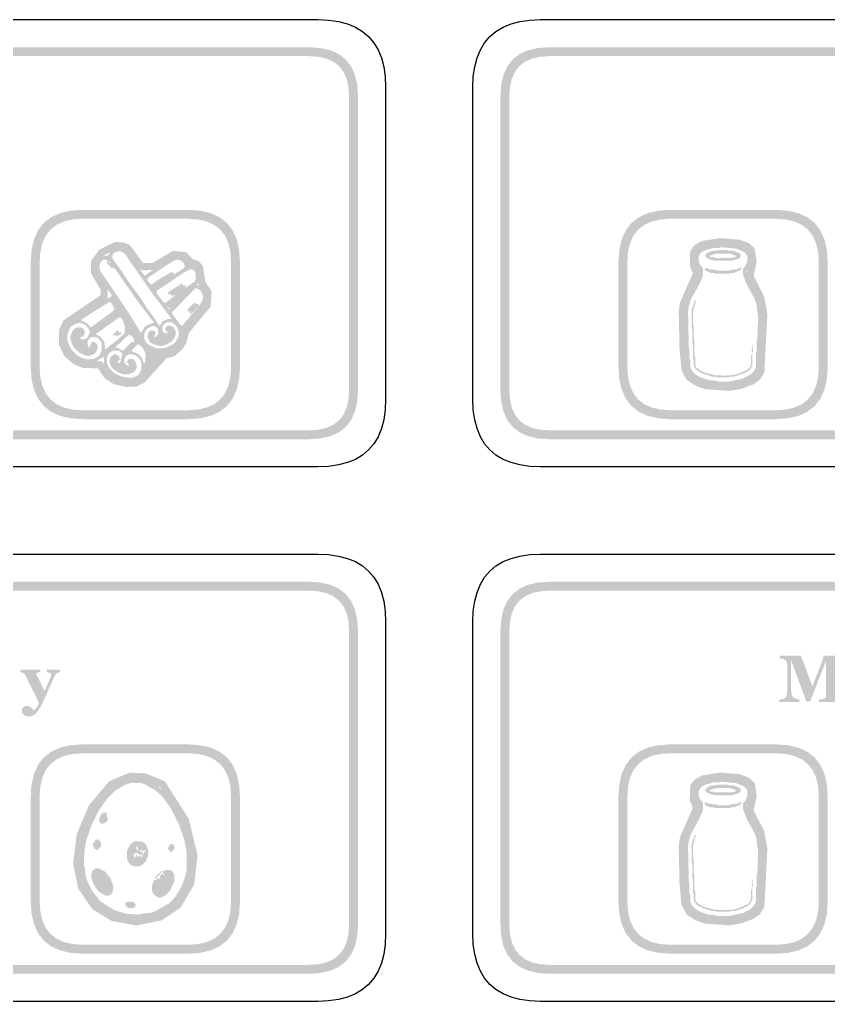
# Model space of a CAD drawing. Header units: millimetres. Extents: x 6 to 594, y 82 to 394.
# Drawn here: x 53.6 to 89.93, y 159.76 to 203.84 of the extents above; entities that cross this region are included whole.
import ezdxf

# ---------------------------------------------------------------- set-up
doc = ezdxf.new("R2010")
doc.units = ezdxf.units.MM
doc.layers.add('CUT', color=1, linetype='Continuous')
doc.layers.add('RASTER', color=7, linetype='Continuous')

msp = doc.modelspace()

# ---------------------------------------------------------------- hatches: boundary and pattern name
at = {"layer": 'RASTER'}
h = msp.add_hatch(color=7, dxfattribs=at)
h.paths.add_polyline_path([(7.2, 200.4), (7.234, 200.916), (7.337, 201.363), (7.509, 201.741), (7.75, 202.05), (8.059, 202.291), (8.438, 202.463), (8.884, 202.566), (9.4, 202.6), (66.6, 202.6), (67.116, 202.566), (67.563, 202.463), (67.941, 202.291), (68.25, 202.05), (68.491, 201.741), (68.663, 201.363), (68.766, 200.916), (68.8, 200.4), (68.8, 187.2), (68.766, 186.684), (68.663, 186.238), (68.491, 185.859), (68.25, 185.55), (67.941, 185.309), (67.563, 185.138), (67.116, 185.034), (66.6, 185), (9.4, 185), (8.884, 185.034), (8.438, 185.138), (8.059, 185.309), (7.75, 185.55), (7.509, 185.859), (7.337, 186.238), (7.234, 186.684), (7.2, 187.2)])
h.paths.add_polyline_path([(7.6, 200.4), (7.6, 187.2), (7.628, 186.778), (7.712, 186.413), (7.853, 186.103), (8.05, 185.85), (8.303, 185.653), (8.612, 185.513), (8.978, 185.428), (9.4, 185.4), (66.6, 185.4), (67.022, 185.428), (67.387, 185.513), (67.697, 185.653), (67.95, 185.85), (68.147, 186.103), (68.288, 186.413), (68.372, 186.778), (68.4, 187.2), (68.4, 200.4), (68.372, 200.822), (68.288, 201.188), (68.147, 201.497), (67.95, 201.75), (67.697, 201.947), (67.387, 202.088), (67.022, 202.172), (66.6, 202.2), (9.4, 202.2), (8.978, 202.172), (8.612, 202.088), (8.303, 201.947), (8.05, 201.75), (7.853, 201.497), (7.712, 201.188), (7.628, 200.822), (7.6, 200.4)])
h = msp.add_hatch(color=7, dxfattribs=at)
h.paths.add_polyline_path([(75.2, 200.4), (75.234, 200.916), (75.338, 201.363), (75.509, 201.741), (75.75, 202.05), (76.059, 202.291), (76.438, 202.463), (76.884, 202.566), (77.4, 202.6), (134.6, 202.6), (135.116, 202.566), (135.563, 202.463), (135.941, 202.291), (136.25, 202.05), (136.491, 201.741), (136.663, 201.363), (136.766, 200.916), (136.8, 200.4), (136.8, 187.2), (136.766, 186.684), (136.663, 186.238), (136.491, 185.859), (136.25, 185.55), (135.941, 185.309), (135.563, 185.138), (135.116, 185.034), (134.6, 185), (77.4, 185), (76.884, 185.034), (76.438, 185.138), (76.059, 185.309), (75.75, 185.55), (75.509, 185.859), (75.338, 186.238), (75.234, 186.684), (75.2, 187.2)])
h.paths.add_polyline_path([(75.6, 200.4), (75.6, 187.2), (75.628, 186.778), (75.712, 186.413), (75.853, 186.103), (76.05, 185.85), (76.303, 185.653), (76.613, 185.513), (76.978, 185.428), (77.4, 185.4), (134.6, 185.4), (135.022, 185.428), (135.388, 185.513), (135.697, 185.653), (135.95, 185.85), (136.147, 186.103), (136.288, 186.413), (136.372, 186.778), (136.4, 187.2), (136.4, 200.4), (136.372, 200.822), (136.288, 201.188), (136.147, 201.497), (135.95, 201.75), (135.697, 201.947), (135.388, 202.088), (135.022, 202.172), (134.6, 202.2), (77.4, 202.2), (76.978, 202.172), (76.613, 202.088), (76.303, 201.947), (76.05, 201.75), (75.853, 201.497), (75.712, 201.188), (75.628, 200.822), (75.6, 200.4)])
h = msp.add_hatch(color=7, dxfattribs=at)
h.paths.add_polyline_path([(54.1, 192.95), (54.137, 193.501), (54.247, 193.978), (54.43, 194.382), (54.687, 194.713), (55.018, 194.97), (55.422, 195.153), (55.899, 195.263), (56.45, 195.3), (61.15, 195.3), (61.701, 195.263), (62.178, 195.153), (62.582, 194.97), (62.913, 194.713), (63.17, 194.382), (63.353, 193.978), (63.463, 193.501), (63.5, 192.95), (63.5, 188.25), (63.463, 187.699), (63.353, 187.222), (63.17, 186.818), (62.912, 186.488), (62.582, 186.23), (62.178, 186.047), (61.701, 185.937), (61.15, 185.9), (56.45, 185.9), (55.899, 185.937), (55.422, 186.047), (55.018, 186.23), (54.688, 186.488), (54.43, 186.818), (54.247, 187.222), (54.137, 187.699), (54.1, 188.25)])
h.paths.add_polyline_path([(54.5, 192.95), (54.5, 188.25), (54.53, 187.793), (54.622, 187.397), (54.774, 187.062), (54.987, 186.788), (55.262, 186.574), (55.597, 186.422), (55.993, 186.33), (56.45, 186.3), (61.15, 186.3), (61.607, 186.33), (62.003, 186.422), (62.338, 186.574), (62.613, 186.788), (62.826, 187.062), (62.978, 187.397), (63.07, 187.793), (63.1, 188.25), (63.1, 192.95), (63.07, 193.407), (62.978, 193.803), (62.826, 194.138), (62.613, 194.413), (62.338, 194.626), (62.003, 194.778), (61.607, 194.87), (61.15, 194.9), (56.45, 194.9), (55.993, 194.87), (55.597, 194.778), (55.262, 194.626), (54.988, 194.413), (54.774, 194.138), (54.622, 193.803), (54.53, 193.407), (54.5, 192.95)])
h = msp.add_hatch(color=7, dxfattribs=at)
h.paths.add_polyline_path([(80.5, 192.95), (80.537, 193.501), (80.647, 193.978), (80.83, 194.382), (81.088, 194.713), (81.418, 194.97), (81.822, 195.153), (82.299, 195.263), (82.85, 195.3), (87.55, 195.3), (88.101, 195.263), (88.578, 195.153), (88.982, 194.97), (89.313, 194.713), (89.57, 194.382), (89.753, 193.978), (89.863, 193.501), (89.9, 192.95), (89.9, 188.25), (89.863, 187.699), (89.753, 187.222), (89.57, 186.818), (89.313, 186.488), (88.982, 186.23), (88.578, 186.047), (88.101, 185.937), (87.55, 185.9), (82.85, 185.9), (82.299, 185.937), (81.822, 186.047), (81.418, 186.23), (81.088, 186.488), (80.83, 186.818), (80.647, 187.222), (80.537, 187.699), (80.5, 188.25)])
h.paths.add_polyline_path([(80.9, 192.95), (80.9, 188.25), (80.93, 187.793), (81.022, 187.397), (81.174, 187.062), (81.388, 186.788), (81.662, 186.574), (81.997, 186.422), (82.393, 186.33), (82.85, 186.3), (87.55, 186.3), (88.007, 186.33), (88.403, 186.422), (88.738, 186.574), (89.012, 186.788), (89.226, 187.062), (89.378, 187.397), (89.47, 187.793), (89.5, 188.25), (89.5, 192.95), (89.47, 193.407), (89.378, 193.803), (89.226, 194.138), (89.012, 194.413), (88.738, 194.626), (88.403, 194.778), (88.007, 194.87), (87.55, 194.9), (82.85, 194.9), (82.393, 194.87), (81.997, 194.778), (81.662, 194.626), (81.388, 194.413), (81.174, 194.138), (81.022, 193.803), (80.93, 193.407), (80.9, 192.95)])
h = msp.add_hatch(color=7, dxfattribs=at)
h.paths.add_polyline_path([(85.046, 194.03), (85.928, 193.963), (86.354, 193.807), (86.621, 193.565), (86.711, 192.978), (86.57, 192.343), (87.052, 191.394), (87.191, 190.617), (87.056, 187.991), (86.853, 187.676), (86.571, 187.47), (86.026, 187.26), (85.497, 187.171), (84.376, 187.251), (83.962, 187.403), (83.562, 187.664), (83.329, 188.108), (83.242, 189.089), (83.21, 190.745), (83.266, 191.146), (83.839, 192.443), (83.703, 192.809), (83.725, 193.455), (83.909, 193.709), (84.25, 193.904)])
h.paths.add_polyline_path([(85.059, 193.708), (84.358, 193.597), (84.128, 193.465), (84.042, 193.346), (84.025, 192.862), (84.185, 192.432), (83.576, 191.057), (83.53, 190.726), (83.562, 189.107), (83.642, 188.2), (83.807, 187.886), (84.107, 187.691), (84.444, 187.567), (85.481, 187.493), (85.941, 187.571), (86.417, 187.753), (86.616, 187.9), (86.741, 188.092), (86.869, 190.597), (86.745, 191.291), (86.232, 192.301), (86.386, 192.989), (86.322, 193.404), (86.185, 193.528), (85.859, 193.647), (85.059, 193.708)])
h = msp.add_hatch(color=7, dxfattribs=at)
h.paths.add_polyline_path([(57.872, 193.852), (58.241, 193.844), (58.552, 193.723), (59.136, 192.922), (59.175, 192.902), (59.591, 192.921), (60.482, 193.453), (61.09, 193.396), (61.393, 193.072), (61.656, 192.993), (61.836, 192.774), (61.944, 192.069), (62.233, 191.627), (62.178, 190.953), (61.201, 189.767), (61.09, 189.323), (60.924, 189.054), (60.56, 188.728), (60.197, 188.633), (59.226, 187.556), (58.86, 187.365), (58.382, 187.35), (57.839, 187.467), (57.418, 187.736), (57.126, 188.18), (56.435, 188.202), (56.024, 188.367), (55.608, 188.738), (55.371, 189.228), (55.371, 189.909), (55.561, 190.326), (57.239, 191.472), (57.239, 191.725), (56.81, 192.434), (56.81, 193.008), (57.197, 193.52)])
h.paths.add_polyline_path([(57.943, 193.53), (57.406, 193.266), (57.13, 192.901), (57.13, 192.524), (57.559, 191.814), (57.559, 191.303), (55.815, 190.112), (55.691, 189.839), (55.691, 189.302), (55.868, 188.935), (56.195, 188.643), (56.501, 188.52), (57.303, 188.495), (57.648, 187.969), (57.963, 187.768), (58.411, 187.671), (58.777, 187.683), (59.027, 187.813), (60.024, 188.919), (60.404, 189.018), (60.676, 189.262), (60.792, 189.448), (60.908, 189.915), (61.867, 191.079), (61.905, 191.543), (61.638, 191.952), (61.533, 192.639), (61.471, 192.715), (61.219, 192.79), (60.939, 193.089), (60.556, 193.125), (59.686, 192.606), (59.104, 192.578), (58.922, 192.672), (58.348, 193.458), (58.177, 193.525), (57.943, 193.53)])
h = msp.add_hatch(color=7, dxfattribs=at)
h.paths.add_polyline_path([(57.938, 193.594), (58.162, 193.604), (58.406, 193.48), (59.21, 192.342), (60.261, 193.045), (60.573, 193.202), (60.84, 193.202), (61.018, 193.112), (61.085, 193.045), (61.199, 192.824), (61.41, 192.8), (61.554, 192.71), (61.677, 192.466), (61.677, 192.164), (61.62, 192.02), (61.554, 191.94), (61.788, 191.839), (61.888, 191.739), (62.012, 191.428), (61.979, 191.193), (61.821, 190.915), (60.931, 189.864), (60.907, 189.62), (60.84, 189.419), (60.75, 189.275), (60.516, 189.074), (60.06, 188.893), (59.913, 188.706), (59.726, 188.525), (59.679, 188.438), (59.424, 188.19), (59.377, 188.103), (59.009, 187.735), (58.765, 187.611), (58.296, 187.611), (57.961, 187.711), (57.683, 187.869), (57.549, 188.003), (57.425, 188.214), (57.392, 188.314), (57.382, 188.706), (57.024, 188.481), (56.789, 188.415), (56.522, 188.448), (56.143, 188.605), (56.043, 188.672), (55.775, 188.974), (55.618, 189.318), (55.618, 189.486), (55.584, 189.553), (55.651, 189.921), (55.808, 190.199), (57.75, 191.438), (57.369, 192.04), (57.181, 192.288), (57.057, 192.533), (57.024, 192.767), (57.134, 193.058), (57.215, 193.145), (57.392, 193.236), (57.583, 193.246), (57.717, 193.48)])
h.paths.add_polyline_path([(57.995, 193.436), (57.817, 193.346), (57.76, 193.236), (57.784, 193.092), (58.072, 192.71), (58.554, 191.987), (59.043, 191.337), (59.324, 190.882), (59.612, 190.5), (59.859, 190.112), (59.893, 190.099), (60.027, 190.299), (60.238, 190.39), (60.429, 190.4), (59.558, 191.552), (58.339, 193.313), (58.162, 193.436)])
h.paths.add_polyline_path([(57.392, 193.068), (57.282, 193.011), (57.191, 192.834), (57.191, 192.633), (57.248, 192.522), (58.44, 190.768), (59.056, 189.764), (59.19, 189.998), (59.29, 190.099), (59.625, 190.232), (59.612, 190.266), (58.889, 191.217), (57.884, 192.656), (57.837, 192.643), (57.837, 192.69), (57.77, 192.61), (57.817, 192.723), (57.75, 192.676), (57.717, 192.69), (57.516, 192.924), (57.492, 192.968), (57.526, 193.001), (57.67, 192.911), (57.67, 192.944), (57.459, 193.068)])
h.paths.add_polyline_path([(60.706, 193.068), (60.573, 193.035), (60.295, 192.877), (59.357, 192.241), (59.334, 192.164), (59.424, 192.02), (59.525, 191.94), (59.792, 192.141), (60.362, 192.476), (60.405, 192.499), (60.462, 192.476), (60.496, 192.522), (60.539, 192.399), (60.951, 192.656), (61.031, 192.743), (60.984, 192.877), (60.917, 192.978)])
h.paths.add_polyline_path([(61.276, 192.633), (60.964, 192.476), (59.746, 191.652), (59.759, 191.552), (60.094, 191.116), (60.147, 191.116), (60.549, 191.418), (60.573, 191.461), (60.549, 191.485), (60.415, 191.371), (60.462, 191.485), (60.382, 191.438), (60.395, 191.518), (60.248, 191.505), (60.295, 191.605), (60.429, 191.706), (60.884, 191.987), (60.917, 191.973), (60.941, 191.896), (61.065, 191.92), (61.041, 191.829), (61.065, 191.806), (61.466, 192.074), (61.51, 192.164), (61.51, 192.432), (61.42, 192.61)])
h.paths.add_polyline_path([(61.477, 191.762), (60.439, 190.691), (60.563, 190.48), (60.874, 190.089), (60.984, 190.179), (61.031, 190.266), (61.185, 190.413), (61.232, 190.5), (61.577, 190.892), (61.554, 190.915), (61.52, 190.848), (61.299, 190.634), (61.219, 190.634), (61.299, 190.748), (61.185, 190.701), (61.199, 190.782), (61.118, 190.768), (61.185, 190.882), (61.453, 191.15), (61.487, 191.069), (61.52, 191.116), (61.554, 191.069), (61.667, 191.083), (61.61, 190.992), (61.654, 190.982), (61.811, 191.227), (61.845, 191.394), (61.754, 191.639), (61.61, 191.762)])
h.paths.add_polyline_path([(57.626, 191.16), (56.779, 190.634), (56.378, 190.366), (56.364, 190.333), (56.599, 190.232), (56.779, 190.045), (56.833, 190.045), (57.837, 190.782), (57.861, 190.859), (57.77, 191.036), (57.703, 191.136)])
h.paths.add_polyline_path([(60.271, 190.959), (60.238, 190.925), (60.261, 190.882), (60.338, 190.825), (60.462, 190.936), (60.348, 190.869), (60.281, 190.902)])
h.paths.add_polyline_path([(58.119, 190.48), (58.018, 190.433), (57.024, 189.72), (57.235, 189.596), (57.369, 189.429), (57.425, 189.285), (57.436, 189.027), (57.971, 189.442), (58.319, 189.764), (58.329, 190.022), (58.296, 190.189), (58.206, 190.4)])
h.paths.add_polyline_path([(60.238, 190.256), (60.127, 190.199), (60.027, 190.099), (60.003, 189.888), (60.094, 189.777), (60.238, 189.754), (60.248, 189.797), (60.137, 189.921), (60.161, 190.032), (60.305, 190.122), (60.516, 190.032), (60.606, 189.854), (60.606, 189.687), (60.549, 189.543), (60.449, 189.409), (60.204, 189.252), (59.97, 189.185), (59.736, 189.218), (59.525, 189.308), (59.424, 189.409), (59.334, 189.62), (59.391, 189.797), (59.501, 189.888), (59.679, 189.864), (59.702, 189.72), (59.635, 189.62), (59.669, 189.586), (59.746, 189.61), (59.836, 189.72), (59.813, 189.965), (59.712, 190.065), (59.568, 190.089), (59.324, 189.965), (59.2, 189.754), (59.2, 189.519), (59.29, 189.342), (59.391, 189.241), (59.736, 189.084), (60.07, 189.084), (60.204, 189.118), (60.516, 189.275), (60.616, 189.375), (60.74, 189.62), (60.74, 189.888), (60.65, 190.065), (60.516, 190.199), (60.405, 190.256)])
h.paths.add_polyline_path([(56.254, 190.222), (56.076, 190.166), (55.875, 190.032), (55.751, 189.72), (55.751, 189.452), (55.785, 189.318), (55.942, 189.007), (56.177, 188.773), (56.421, 188.649), (56.655, 188.582), (56.957, 188.615), (57.168, 188.739), (57.292, 188.984), (57.292, 189.285), (57.235, 189.429), (57.101, 189.563), (56.823, 189.586), (56.712, 189.496), (56.655, 189.385), (56.655, 189.218), (56.699, 189.128), (56.746, 189.128), (56.813, 189.329), (56.923, 189.385), (57.067, 189.295), (57.114, 189.141), (57.034, 188.907), (56.967, 188.84), (56.756, 188.749), (56.588, 188.749), (56.311, 188.873), (56.076, 189.074), (55.952, 189.285), (55.885, 189.486), (55.885, 189.62), (55.976, 189.864), (56.076, 189.965), (56.187, 190.022), (56.354, 190.022), (56.465, 189.965), (56.522, 189.854), (56.522, 189.72), (56.478, 189.63), (56.331, 189.576), (56.344, 189.509), (56.388, 189.486), (56.522, 189.486), (56.645, 189.563), (56.756, 189.787), (56.732, 189.898), (56.599, 190.099), (56.421, 190.189)])
h.paths.add_polyline_path([(58.005, 189.878), (58.052, 189.878), (58.038, 189.831), (58.105, 189.764), (58.139, 189.811), (58.185, 189.811), (58.119, 189.663), (58.062, 189.687), (57.985, 189.63), (57.904, 189.63), (57.918, 189.71), (57.851, 189.663), (57.77, 189.663), (57.851, 189.764)])
h.paths.add_polyline_path([(58.554, 189.71), (58.319, 189.529), (58.105, 189.308), (58.018, 189.262), (57.904, 189.128), (58.062, 189.084), (58.252, 188.96), (58.286, 189.027), (58.621, 189.362), (58.721, 189.375), (58.755, 189.329), (58.731, 189.486), (58.674, 189.596)])
h.paths.add_polyline_path([(58.922, 189.275), (58.607, 188.96), (58.942, 188.826), (59.11, 188.625), (59.166, 188.448), (59.223, 188.391), (59.267, 188.783), (59.2, 188.984), (59.11, 189.128)])
h.paths.add_polyline_path([(57.794, 188.984), (57.616, 188.86), (57.526, 188.682), (57.526, 188.415), (57.616, 188.204), (57.851, 187.969), (58.196, 187.812), (58.54, 187.755), (58.731, 187.778), (58.909, 187.869), (58.976, 187.936), (59.066, 188.113), (59.066, 188.448), (58.976, 188.625), (58.875, 188.726), (58.698, 188.816), (58.53, 188.816), (58.373, 188.739), (58.296, 188.582), (58.296, 188.481), (58.386, 188.338), (58.487, 188.291), (58.52, 188.338), (58.43, 188.448), (58.453, 188.558), (58.53, 188.615), (58.708, 188.592), (58.775, 188.525), (58.865, 188.314), (58.865, 188.214), (58.755, 188.023), (58.497, 187.912), (58.262, 187.912), (58.018, 188.003), (57.817, 188.137), (57.75, 188.204), (57.66, 188.381), (57.636, 188.505), (57.683, 188.692), (57.861, 188.816), (58.038, 188.759), (58.095, 188.682), (58.095, 188.582), (57.971, 188.458), (58.062, 188.415), (58.105, 188.438), (58.162, 188.548), (58.162, 188.649), (58.219, 188.806), (58.172, 188.893), (58.062, 188.984)])
h = msp.add_hatch(color=7, dxfattribs=at)
h.paths.add_polyline_path([(84.856, 193.776), (85.521, 193.786), (85.585, 193.754), (85.714, 193.754), (86.067, 193.658), (86.301, 193.539), (86.366, 193.474), (86.452, 193.304), (86.484, 193.08), (86.452, 193.015), (86.452, 192.855), (86.366, 192.685), (86.26, 192.566), (86.292, 192.309), (86.475, 191.914), (86.838, 191.249), (86.934, 190.8), (86.934, 189.772), (86.902, 189.708), (86.902, 189.034), (86.87, 188.97), (86.87, 188.295), (86.838, 188.135), (86.751, 187.965), (86.526, 187.74), (86.067, 187.525), (85.65, 187.428), (85.425, 187.428), (85.361, 187.396), (85.039, 187.396), (84.975, 187.428), (84.558, 187.46), (84.237, 187.557), (83.874, 187.74), (83.681, 187.932), (83.595, 188.103), (83.53, 188.359), (83.498, 189.323), (83.466, 189.387), (83.466, 190.896), (83.595, 191.346), (84.076, 192.245), (84.14, 192.469), (84.131, 192.588), (84.034, 192.685), (83.948, 192.855), (83.916, 193.208), (84.034, 193.474), (84.163, 193.571), (84.526, 193.722)])
h.paths.add_polyline_path([(85.104, 193.625), (85.039, 193.593), (84.783, 193.593), (84.429, 193.497), (84.195, 193.378), (84.108, 193.208), (84.108, 192.983), (84.14, 192.887), (84.301, 192.662), (84.301, 192.373), (84.237, 192.18), (84.034, 191.773), (83.755, 191.281), (83.659, 190.96), (83.659, 190.832), (83.627, 190.768), (83.659, 189.13), (83.691, 189.066), (83.691, 188.616), (83.723, 188.552), (83.723, 188.295), (83.755, 188.167), (83.81, 188.061), (83.97, 187.9), (84.173, 187.782), (84.558, 187.653), (84.911, 187.621), (84.975, 187.589), (85.457, 187.589), (86.067, 187.717), (86.43, 187.9), (86.59, 188.061), (86.645, 188.167), (86.677, 188.263), (86.677, 188.873), (86.709, 188.937), (86.709, 189.451), (86.741, 189.515), (86.773, 190.575), (86.741, 190.639), (86.709, 191.025), (86.613, 191.314), (86.227, 192.02), (86.099, 192.405), (86.099, 192.662), (86.205, 192.781), (86.292, 193.015), (86.292, 193.208), (86.237, 193.314), (86.141, 193.41), (85.778, 193.561)])
h.paths.add_polyline_path([(84.985, 193.487), (85.393, 193.497), (85.457, 193.465), (85.65, 193.465), (85.948, 193.346), (86.003, 193.24), (85.961, 193.153), (85.884, 193.102), (85.585, 193.015), (84.847, 193.015), (84.686, 193.047), (84.484, 193.134), (84.42, 193.198), (84.397, 193.24), (84.42, 193.314), (84.622, 193.433)])
h.paths.add_polyline_path([(84.879, 193.336), (84.567, 193.23), (84.654, 193.176), (84.783, 193.176), (84.847, 193.144), (85.585, 193.144), (85.746, 193.176), (85.778, 193.208), (85.755, 193.25), (85.521, 193.336)])
h.paths.add_polyline_path([(86.012, 192.717), (86.035, 192.694), (85.98, 192.588), (85.682, 192.469), (85.553, 192.469), (85.489, 192.437), (84.847, 192.437), (84.783, 192.469), (84.654, 192.469), (84.42, 192.556), (84.365, 192.662), (84.429, 192.694), (84.59, 192.63), (84.911, 192.598), (84.975, 192.566), (85.457, 192.566), (85.521, 192.598), (85.81, 192.63)])
h.paths.add_polyline_path([(83.925, 191.24), (83.98, 191.217), (83.851, 190.736), (83.851, 190.19), (83.884, 190.125), (83.884, 189.515), (83.916, 189.451), (83.916, 188.745), (83.948, 188.681), (83.948, 188.327), (84.002, 188.221), (84.163, 188.093), (84.333, 188.006), (84.815, 187.878), (85.21, 187.855), (85.617, 187.878), (85.906, 187.942), (86.301, 188.125), (86.398, 188.221), (86.452, 188.359), (86.452, 188.745), (86.507, 188.864), (86.516, 188.327), (86.43, 188.157), (86.333, 188.061), (86.035, 187.91), (85.682, 187.814), (85.553, 187.814), (85.489, 187.782), (84.943, 187.782), (84.879, 187.814), (84.718, 187.814), (84.301, 187.942), (84.067, 188.061), (83.938, 188.189), (83.884, 188.295), (83.884, 188.552), (83.851, 188.616), (83.851, 189.259), (83.819, 189.323), (83.819, 189.933), (83.787, 189.997), (83.787, 190.8)])
h.paths.add_polyline_path([(86.526, 189.249), (86.549, 189.226), (86.549, 188.937), (86.516, 188.905), (86.484, 188.937), (86.484, 189.002), (86.516, 189.066)])
h = msp.add_hatch(color=7, dxfattribs=at)
h.paths.add_polyline_path([(7.2, 176.4), (7.234, 176.916), (7.337, 177.363), (7.509, 177.741), (7.75, 178.05), (8.059, 178.291), (8.438, 178.463), (8.884, 178.566), (9.4, 178.6), (66.6, 178.6), (67.116, 178.566), (67.563, 178.463), (67.941, 178.291), (68.25, 178.05), (68.491, 177.741), (68.663, 177.363), (68.766, 176.916), (68.8, 176.4), (68.8, 163.2), (68.766, 162.684), (68.663, 162.238), (68.491, 161.859), (68.25, 161.55), (67.941, 161.309), (67.563, 161.138), (67.116, 161.034), (66.6, 161), (9.4, 161), (8.884, 161.034), (8.438, 161.138), (8.059, 161.309), (7.75, 161.55), (7.509, 161.859), (7.337, 162.238), (7.234, 162.684), (7.2, 163.2)])
h.paths.add_polyline_path([(7.6, 176.4), (7.6, 163.2), (7.628, 162.778), (7.712, 162.413), (7.853, 162.103), (8.05, 161.85), (8.303, 161.653), (8.612, 161.513), (8.978, 161.428), (9.4, 161.4), (66.6, 161.4), (67.022, 161.428), (67.387, 161.513), (67.697, 161.653), (67.95, 161.85), (68.147, 162.103), (68.288, 162.413), (68.372, 162.778), (68.4, 163.2), (68.4, 176.4), (68.372, 176.822), (68.288, 177.188), (68.147, 177.497), (67.95, 177.75), (67.697, 177.947), (67.387, 178.088), (67.022, 178.172), (66.6, 178.2), (9.4, 178.2), (8.978, 178.172), (8.612, 178.088), (8.303, 177.947), (8.05, 177.75), (7.853, 177.497), (7.712, 177.188), (7.628, 176.822), (7.6, 176.4)])
h = msp.add_hatch(color=7, dxfattribs=at)
h.paths.add_polyline_path([(75.2, 176.4), (75.234, 176.916), (75.338, 177.363), (75.509, 177.741), (75.75, 178.05), (76.059, 178.291), (76.438, 178.463), (76.884, 178.566), (77.4, 178.6), (134.6, 178.6), (135.116, 178.566), (135.563, 178.463), (135.941, 178.291), (136.25, 178.05), (136.491, 177.741), (136.663, 177.363), (136.766, 176.916), (136.8, 176.4), (136.8, 163.2), (136.766, 162.684), (136.663, 162.238), (136.491, 161.859), (136.25, 161.55), (135.941, 161.309), (135.563, 161.138), (135.116, 161.034), (134.6, 161), (77.4, 161), (76.884, 161.034), (76.438, 161.138), (76.059, 161.309), (75.75, 161.55), (75.509, 161.859), (75.338, 162.238), (75.234, 162.684), (75.2, 163.2)])
h.paths.add_polyline_path([(75.6, 176.4), (75.6, 163.2), (75.628, 162.778), (75.712, 162.413), (75.853, 162.103), (76.05, 161.85), (76.303, 161.653), (76.613, 161.513), (76.978, 161.428), (77.4, 161.4), (134.6, 161.4), (135.022, 161.428), (135.388, 161.513), (135.697, 161.653), (135.95, 161.85), (136.147, 162.103), (136.288, 162.413), (136.372, 162.778), (136.4, 163.2), (136.4, 176.4), (136.372, 176.822), (136.288, 177.188), (136.147, 177.497), (135.95, 177.75), (135.697, 177.947), (135.388, 178.088), (135.022, 178.172), (134.6, 178.2), (77.4, 178.2), (76.978, 178.172), (76.613, 178.088), (76.303, 177.947), (76.05, 177.75), (75.853, 177.497), (75.712, 177.188), (75.628, 176.822), (75.6, 176.4)])
for points in [[(90.635, 173.2), (89.508, 173.2), (89.508, 173.314), (89.521, 173.315), (89.534, 173.317), (89.549, 173.318), (89.564, 173.32), (89.579, 173.322), (89.596, 173.324), (89.613, 173.326), (89.63, 173.329), (89.648, 173.331), (89.664, 173.334), (89.678, 173.337), (89.691, 173.34), (89.703, 173.342), (89.713, 173.345), (89.722, 173.348), (89.729, 173.351), (89.742, 173.357), (89.754, 173.363), (89.766, 173.37), (89.776, 173.377), (89.785, 173.385), (89.793, 173.393), (89.801, 173.402), (89.807, 173.411), (89.812, 173.421), (89.817, 173.431), (89.821, 173.442), (89.824, 173.454), (89.827, 173.467), (89.829, 173.48), (89.83, 173.493), (89.83, 173.508), (89.83, 175.06), (89.115, 173.234), (88.931, 173.234), (88.927, 173.247), (88.922, 173.264), (88.916, 173.283), (88.908, 173.306), (88.899, 173.331), (88.889, 173.36), (88.878, 173.391), (88.866, 173.426), (88.853, 173.461), (88.841, 173.494), (88.83, 173.525), (88.819, 173.555), (88.808, 173.583), (88.799, 173.609), (88.79, 173.633), (88.781, 173.656), (88.256, 175.084), (88.256, 173.82), (88.256, 173.776), (88.257, 173.734), (88.259, 173.696), (88.262, 173.66), (88.265, 173.627), (88.269, 173.596), (88.274, 173.568), (88.28, 173.544), (88.286, 173.521), (88.294, 173.499), (88.302, 173.48), (88.311, 173.462), (88.322, 173.445), (88.333, 173.43), (88.345, 173.417), (88.358, 173.405), (88.368, 173.397), (88.38, 173.39), (88.394, 173.382), (88.409, 173.375), (88.427, 173.368), (88.446, 173.361), (88.467, 173.353), (88.489, 173.346), (88.512, 173.34), (88.533, 173.334), (88.552, 173.329), (88.57, 173.325), (88.585, 173.321), (88.599, 173.318), (88.611, 173.316), (88.622, 173.314), (88.622, 173.2), (87.728, 173.2), (87.728, 173.314), (87.738, 173.316), (87.749, 173.317), (87.762, 173.319), (87.776, 173.321), (87.792, 173.324), (87.809, 173.327), (87.828, 173.33), (87.848, 173.334), (87.868, 173.338), (87.887, 173.343), (87.906, 173.349), (87.923, 173.355), (87.939, 173.362), (87.955, 173.37), (87.97, 173.378), (87.983, 173.388), (87.997, 173.399), (88.01, 173.412), (88.022, 173.426), (88.032, 173.443), (88.042, 173.461), (88.05, 173.481), (88.057, 173.502), (88.062, 173.526), (88.067, 173.552), (88.071, 173.58), (88.075, 173.611), (88.078, 173.644), (88.08, 173.68), (88.081, 173.719), (88.082, 173.76), (88.083, 173.804), (88.083, 174.833), (88.082, 174.856), (88.081, 174.878), (88.079, 174.899), (88.077, 174.919), (88.074, 174.938), (88.07, 174.956), (88.065, 174.973), (88.059, 174.989), (88.053, 175.004), (88.046, 175.019), (88.038, 175.032), (88.03, 175.045), (88.021, 175.057), (88.011, 175.068), (88, 175.079), (87.989, 175.088), (87.974, 175.099), (87.96, 175.109), (87.945, 175.118), (87.93, 175.126), (87.915, 175.132), (87.899, 175.138), (87.884, 175.143), (87.869, 175.147), (87.853, 175.15), (87.838, 175.153), (87.823, 175.155), (87.807, 175.158), (87.791, 175.16), (87.776, 175.162), (87.76, 175.163), (87.744, 175.164), (87.744, 175.279), (88.701, 175.279), (89.214, 173.906), (89.646, 175.021), (89.651, 175.037), (89.657, 175.053), (89.662, 175.07), (89.667, 175.088), (89.673, 175.107), (89.678, 175.126), (89.683, 175.146), (89.688, 175.167), (89.693, 175.188), (89.697, 175.206), (89.701, 175.223), (89.704, 175.238), (89.706, 175.251), (89.708, 175.262), (89.71, 175.271), (89.71, 175.279), (90.632, 175.279), (90.632, 175.164), (90.62, 175.164), (90.608, 175.163), (90.596, 175.161), (90.584, 175.16), (90.571, 175.158), (90.559, 175.157), (90.546, 175.155), (90.533, 175.153), (90.521, 175.15), (90.508, 175.148), (90.496, 175.145), (90.483, 175.142), (90.471, 175.139), (90.459, 175.136), (90.447, 175.133), (90.435, 175.129), (90.422, 175.124), (90.409, 175.118), (90.398, 175.112), (90.388, 175.105), (90.379, 175.097), (90.371, 175.088), (90.365, 175.079), (90.36, 175.069), (90.356, 175.059), (90.352, 175.048), (90.349, 175.037), (90.346, 175.026), (90.344, 175.014), (90.343, 175.003), (90.342, 174.991), (90.342, 174.978), (90.342, 173.506), (90.342, 173.493), (90.343, 173.481), (90.344, 173.469), (90.346, 173.458), (90.349, 173.447), (90.352, 173.437), (90.356, 173.427), (90.36, 173.418), (90.365, 173.409), (90.371, 173.4), (90.379, 173.392), (90.388, 173.384), (90.398, 173.376), (90.409, 173.369), (90.422, 173.362), (90.435, 173.355), (90.443, 173.352), (90.452, 173.349), (90.463, 173.346), (90.474, 173.342), (90.487, 173.339), (90.5, 173.336), (90.515, 173.333), (90.531, 173.33), (90.547, 173.328), (90.563, 173.325), (90.577, 173.323), (90.59, 173.32), (90.603, 173.319), (90.614, 173.317), (90.625, 173.315), (90.635, 173.314)], [(55.414, 174.546), (55.398, 174.543), (55.381, 174.539), (55.365, 174.534), (55.349, 174.529), (55.333, 174.522), (55.317, 174.514), (55.302, 174.506), (55.286, 174.496), (55.271, 174.486), (55.256, 174.474), (55.242, 174.461), (55.229, 174.446), (55.216, 174.43), (55.204, 174.412), (55.193, 174.394), (55.183, 174.373), (55.151, 174.306), (55.119, 174.238), (55.087, 174.169), (55.055, 174.098), (55.022, 174.027), (54.99, 173.954), (54.957, 173.88), (54.923, 173.806), (54.89, 173.73), (54.855, 173.652), (54.819, 173.573), (54.783, 173.492), (54.745, 173.41), (54.707, 173.327), (54.668, 173.241), (54.627, 173.155), (54.605, 173.107), (54.582, 173.061), (54.56, 173.018), (54.538, 172.978), (54.516, 172.94), (54.495, 172.905), (54.473, 172.872), (54.452, 172.841), (54.431, 172.813), (54.41, 172.786), (54.389, 172.761), (54.369, 172.737), (54.349, 172.716), (54.33, 172.696), (54.311, 172.678), (54.292, 172.661), (54.274, 172.647), (54.257, 172.634), (54.239, 172.622), (54.222, 172.61), (54.205, 172.6), (54.187, 172.591), (54.17, 172.583), (54.153, 172.576), (54.136, 172.57), (54.118, 172.564), (54.101, 172.56), (54.084, 172.556), (54.066, 172.553), (54.049, 172.551), (54.031, 172.55), (54.014, 172.55), (53.98, 172.551), (53.947, 172.554), (53.917, 172.561), (53.888, 172.569), (53.861, 172.58), (53.835, 172.593), (53.811, 172.609), (53.789, 172.627), (53.769, 172.647), (53.751, 172.667), (53.737, 172.688), (53.725, 172.71), (53.715, 172.732), (53.708, 172.754), (53.704, 172.778), (53.703, 172.802), (53.703, 172.812), (53.704, 172.822), (53.704, 172.832), (53.706, 172.841), (53.707, 172.851), (53.708, 172.86), (53.71, 172.869), (53.713, 172.878), (53.715, 172.887), (53.719, 172.895), (53.723, 172.905), (53.727, 172.914), (53.733, 172.923), (53.739, 172.932), (53.746, 172.942), (53.753, 172.951), (53.759, 172.959), (53.766, 172.966), (53.774, 172.974), (53.783, 172.981), (53.792, 172.988), (53.803, 172.994), (53.814, 173), (53.825, 173.006), (53.838, 173.011), (53.851, 173.016), (53.864, 173.02), (53.878, 173.023), (53.892, 173.025), (53.906, 173.027), (53.921, 173.028), (53.936, 173.029), (53.956, 173.028), (53.977, 173.025), (53.997, 173.021), (54.016, 173.014), (54.036, 173.006), (54.055, 172.996), (54.074, 172.985), (54.093, 172.971), (54.112, 172.957), (54.13, 172.94), (54.15, 172.922), (54.169, 172.903), (54.188, 172.883), (54.208, 172.861), (54.228, 172.838), (54.248, 172.813), (54.26, 172.826), (54.274, 172.84), (54.287, 172.856), (54.302, 172.874), (54.317, 172.892), (54.333, 172.913), (54.35, 172.934), (54.367, 172.958), (54.385, 172.982), (54.401, 173.006), (54.415, 173.03), (54.429, 173.055), (54.442, 173.08), (54.453, 173.104), (54.463, 173.129), (54.472, 173.155), (54.429, 173.245), (54.387, 173.332), (54.347, 173.416), (54.308, 173.496), (54.27, 173.574), (54.233, 173.649), (54.197, 173.721), (54.163, 173.79), (54.129, 173.858), (54.094, 173.928), (54.057, 174), (54.02, 174.074), (53.982, 174.15), (53.943, 174.228), (53.903, 174.308), (53.861, 174.389), (53.852, 174.407), (53.841, 174.423), (53.83, 174.438), (53.818, 174.452), (53.806, 174.465), (53.792, 174.477), (53.778, 174.488), (53.763, 174.499), (53.748, 174.508), (53.732, 174.516), (53.716, 174.523), (53.7, 174.53), (53.683, 174.535), (53.667, 174.54), (53.65, 174.544), (53.633, 174.546), (53.633, 174.653), (54.529, 174.653), (54.529, 174.546), (54.517, 174.546), (54.503, 174.544), (54.49, 174.542), (54.476, 174.54), (54.461, 174.537), (54.446, 174.533), (54.43, 174.529), (54.414, 174.524), (54.399, 174.519), (54.386, 174.513), (54.375, 174.507), (54.365, 174.501), (54.358, 174.494), (54.353, 174.487), (54.35, 174.479), (54.349, 174.471), (54.349, 174.469), (54.349, 174.465), (54.35, 174.462), (54.35, 174.459), (54.351, 174.456), (54.352, 174.453), (54.352, 174.449), (54.354, 174.446), (54.355, 174.442), (54.356, 174.438), (54.358, 174.434), (54.36, 174.429), (54.362, 174.424), (54.364, 174.418), (54.367, 174.412), (54.37, 174.406), (54.383, 174.379), (54.397, 174.349), (54.413, 174.317), (54.43, 174.283), (54.448, 174.246), (54.468, 174.207), (54.489, 174.165), (54.511, 174.121), (54.534, 174.074), (54.559, 174.026), (54.584, 173.975), (54.61, 173.923), (54.637, 173.868), (54.665, 173.812), (54.694, 173.754), (54.724, 173.694), (54.746, 173.745), (54.768, 173.794), (54.788, 173.842), (54.808, 173.887), (54.827, 173.931), (54.845, 173.973), (54.862, 174.013), (54.879, 174.052), (54.895, 174.089), (54.91, 174.127), (54.926, 174.164), (54.941, 174.201), (54.957, 174.237), (54.972, 174.274), (54.987, 174.311), (55.002, 174.347), (55.006, 174.356), (55.009, 174.364), (55.012, 174.372), (55.014, 174.38), (55.016, 174.387), (55.017, 174.393), (55.019, 174.399), (55.019, 174.405), (55.02, 174.41), (55.02, 174.415), (55.021, 174.419), (55.021, 174.423), (55.021, 174.426), (55.021, 174.429), (55.021, 174.431), (55.021, 174.433), (55.021, 174.44), (55.02, 174.446), (55.018, 174.452), (55.015, 174.458), (55.011, 174.464), (55.007, 174.469), (55.002, 174.474), (54.996, 174.48), (54.989, 174.484), (54.982, 174.489), (54.975, 174.494), (54.968, 174.498), (54.96, 174.502), (54.952, 174.506), (54.944, 174.51), (54.935, 174.514), (54.926, 174.518), (54.917, 174.521), (54.908, 174.524), (54.899, 174.527), (54.89, 174.529), (54.882, 174.532), (54.873, 174.534), (54.865, 174.536), (54.857, 174.538), (54.849, 174.539), (54.841, 174.541), (54.834, 174.542), (54.827, 174.543), (54.821, 174.544), (54.815, 174.545), (54.809, 174.546), (54.809, 174.653), (55.414, 174.653)]]:
    msp.add_hatch(color=7, dxfattribs=at).paths.add_polyline_path(points)
h = msp.add_hatch(color=7, dxfattribs=at)
h.paths.add_polyline_path([(54.1, 168.95), (54.137, 169.501), (54.247, 169.978), (54.43, 170.382), (54.687, 170.713), (55.018, 170.97), (55.422, 171.153), (55.899, 171.263), (56.45, 171.3), (61.15, 171.3), (61.701, 171.263), (62.178, 171.153), (62.582, 170.97), (62.913, 170.713), (63.17, 170.382), (63.353, 169.978), (63.463, 169.501), (63.5, 168.95), (63.5, 164.25), (63.463, 163.699), (63.353, 163.222), (63.17, 162.818), (62.912, 162.488), (62.582, 162.23), (62.178, 162.047), (61.701, 161.937), (61.15, 161.9), (56.45, 161.9), (55.899, 161.937), (55.422, 162.047), (55.018, 162.23), (54.688, 162.488), (54.43, 162.818), (54.247, 163.222), (54.137, 163.699), (54.1, 164.25)])
h.paths.add_polyline_path([(54.5, 168.95), (54.5, 164.25), (54.53, 163.793), (54.622, 163.397), (54.774, 163.062), (54.987, 162.788), (55.262, 162.574), (55.597, 162.422), (55.993, 162.33), (56.45, 162.3), (61.15, 162.3), (61.607, 162.33), (62.003, 162.422), (62.338, 162.574), (62.613, 162.788), (62.826, 163.062), (62.978, 163.397), (63.07, 163.793), (63.1, 164.25), (63.1, 168.95), (63.07, 169.407), (62.978, 169.803), (62.826, 170.138), (62.613, 170.413), (62.338, 170.626), (62.003, 170.778), (61.607, 170.87), (61.15, 170.9), (56.45, 170.9), (55.993, 170.87), (55.597, 170.778), (55.262, 170.626), (54.988, 170.413), (54.774, 170.138), (54.622, 169.803), (54.53, 169.407), (54.5, 168.95)])
h = msp.add_hatch(color=7, dxfattribs=at)
h.paths.add_polyline_path([(80.5, 168.95), (80.537, 169.501), (80.647, 169.978), (80.83, 170.382), (81.088, 170.713), (81.418, 170.97), (81.822, 171.153), (82.299, 171.263), (82.85, 171.3), (87.55, 171.3), (88.101, 171.263), (88.578, 171.153), (88.982, 170.97), (89.313, 170.713), (89.57, 170.382), (89.753, 169.978), (89.863, 169.501), (89.9, 168.95), (89.9, 164.25), (89.863, 163.699), (89.753, 163.222), (89.57, 162.818), (89.313, 162.488), (88.982, 162.23), (88.578, 162.047), (88.101, 161.937), (87.55, 161.9), (82.85, 161.9), (82.299, 161.937), (81.822, 162.047), (81.418, 162.23), (81.088, 162.488), (80.83, 162.818), (80.647, 163.222), (80.537, 163.699), (80.5, 164.25)])
h.paths.add_polyline_path([(80.9, 168.95), (80.9, 164.25), (80.93, 163.793), (81.022, 163.397), (81.174, 163.062), (81.388, 162.788), (81.662, 162.574), (81.997, 162.422), (82.393, 162.33), (82.85, 162.3), (87.55, 162.3), (88.007, 162.33), (88.403, 162.422), (88.738, 162.574), (89.012, 162.788), (89.226, 163.062), (89.378, 163.397), (89.47, 163.793), (89.5, 164.25), (89.5, 168.95), (89.47, 169.407), (89.378, 169.803), (89.226, 170.138), (89.012, 170.413), (88.738, 170.626), (88.403, 170.778), (88.007, 170.87), (87.55, 170.9), (82.85, 170.9), (82.393, 170.87), (81.997, 170.778), (81.662, 170.626), (81.388, 170.413), (81.174, 170.138), (81.022, 169.803), (80.93, 169.407), (80.9, 168.95)])
h = msp.add_hatch(color=7, dxfattribs=at)
h.paths.add_polyline_path([(58.529, 170.028), (59.252, 170.001), (60.126, 169.645), (61.197, 167.955), (61.596, 166.318), (61.44, 164.997), (60.821, 163.951), (59.988, 163.403), (58.863, 163.169), (57.741, 163.365), (56.866, 163.905), (56.237, 164.816), (56.004, 165.939), (56.167, 167.279), (56.716, 168.56), (57.616, 169.637)])
h.paths.add_polyline_path([(58.589, 169.705), (57.812, 169.373), (56.992, 168.391), (56.479, 167.195), (56.328, 165.953), (56.537, 164.944), (57.091, 164.142), (57.857, 163.669), (58.858, 163.495), (59.864, 163.704), (60.583, 164.177), (61.13, 165.101), (61.272, 166.298), (60.899, 167.829), (59.911, 169.388), (59.184, 169.683), (58.589, 169.705)])
h = msp.add_hatch(color=7, dxfattribs=at)
h.paths.add_polyline_path([(58.51, 169.754), (59.102, 169.766), (59.343, 169.685), (59.837, 169.416), (60.28, 168.974), (60.561, 168.572), (60.871, 167.997), (61.152, 167.273), (61.313, 166.589), (61.313, 165.624), (61.273, 165.423), (61.072, 164.82), (60.883, 164.486), (60.4, 163.963), (60.159, 163.802), (59.785, 163.613), (59.182, 163.453), (58.458, 163.453), (58.257, 163.493), (57.775, 163.654), (57.36, 163.883), (56.999, 164.164), (56.757, 164.446), (56.407, 165.142), (56.287, 165.624), (56.287, 166.509), (56.327, 166.589), (56.367, 166.991), (56.488, 167.393), (56.838, 168.21), (57.159, 168.732), (57.602, 169.255), (58.044, 169.577)])
h.paths.add_polyline_path([(58.579, 169.565), (58.338, 169.484), (57.883, 169.215), (57.561, 168.893), (57.159, 168.33), (56.85, 167.715), (56.608, 167.032), (56.528, 166.629), (56.528, 166.388), (56.488, 166.308), (56.488, 165.865), (56.528, 165.785), (56.568, 165.383), (56.649, 165.142), (56.878, 164.687), (57.24, 164.245), (57.855, 163.855), (58.378, 163.694), (58.981, 163.654), (59.061, 163.694), (59.463, 163.734), (59.705, 163.815), (60.32, 164.164), (60.561, 164.406), (60.883, 164.928), (61.032, 165.343), (61.112, 165.705), (61.112, 166.428), (60.992, 167.032), (60.75, 167.715), (60.4, 168.411), (59.998, 168.974), (59.677, 169.255), (59.182, 169.525), (59.021, 169.565)])
h.paths.add_polyline_path([(57.465, 168.266), (57.533, 168.238), (57.493, 168.157), (57.574, 167.916), (57.465, 167.783), (57.304, 167.727), (57.2, 167.783), (57.171, 167.956), (57.28, 168.17), (57.372, 168.238), (57.481, 168.21)])
h.paths.add_polyline_path([(57.023, 167.019), (57.131, 167.032), (57.252, 166.911), (57.252, 166.71), (57.091, 166.549), (56.958, 166.617), (56.89, 166.75), (56.89, 166.83)])
h.paths.add_polyline_path([(58.752, 166.939), (59.061, 166.951), (59.194, 166.883), (59.291, 166.778), (59.383, 166.509), (59.383, 166.348), (59.275, 166.054), (59.114, 165.894), (58.981, 165.825), (58.74, 165.825), (58.551, 165.918), (58.418, 166.147), (58.418, 166.509), (58.567, 166.802)])
h.paths.add_polyline_path([(60.36, 166.818), (60.469, 166.83), (60.549, 166.75), (60.549, 166.589), (60.429, 166.469), (60.336, 166.497), (60.268, 166.629)])
h.paths.add_polyline_path([(58.848, 166.738), (58.82, 166.71), (58.888, 166.521), (58.941, 166.589)])
h.paths.add_polyline_path([(59.021, 166.549), (58.993, 166.521), (59.13, 166.456), (59.114, 166.4), (59.154, 166.36), (59.21, 166.481), (59.291, 166.481), (59.222, 166.549), (59.17, 166.521)])
h.paths.add_polyline_path([(58.808, 166.456), (58.808, 166.4), (58.712, 166.376), (58.752, 166.199), (58.792, 166.255), (58.848, 166.239), (58.832, 166.336), (58.86, 166.348), (58.913, 166.239), (59.021, 166.308), (59.09, 166.199), (59.13, 166.336), (59.073, 166.32)])
h.paths.add_polyline_path([(57.023, 165.733), (57.131, 165.745), (57.425, 165.596), (57.666, 165.314), (57.815, 164.94), (57.775, 164.659), (57.666, 164.526), (57.493, 164.498), (57.28, 164.607), (57.159, 164.687), (56.999, 164.888), (56.85, 165.182), (56.81, 165.423), (56.878, 165.636)])
h.paths.add_polyline_path([(60.119, 165.652), (60.348, 165.664), (60.457, 165.612), (60.549, 165.463), (60.549, 165.142), (60.36, 164.727), (60.159, 164.526), (59.946, 164.418), (59.825, 164.418), (59.612, 164.567), (59.544, 164.739), (59.544, 164.94), (59.636, 165.21), (59.693, 165.194), (59.837, 165.29), (59.894, 165.234), (59.906, 165.383), (59.974, 165.435), (59.958, 165.491), (60.014, 165.491), (60.067, 165.423), (60.107, 165.463), (60.014, 165.572), (59.974, 165.556), (59.693, 165.234), (59.665, 165.262), (59.773, 165.435), (59.974, 165.596), (60.026, 165.624), (60.095, 165.596)])
h.paths.add_polyline_path([(58.47, 164.245), (58.712, 164.229), (58.82, 164.096), (58.792, 164.004), (58.659, 163.935), (58.446, 163.963), (58.366, 164.044), (58.338, 164.136), (58.366, 164.189)])
h = msp.add_hatch(color=7, dxfattribs=at)
h.paths.add_polyline_path([(85.046, 170.03), (85.928, 169.963), (86.354, 169.807), (86.621, 169.565), (86.711, 168.978), (86.57, 168.343), (87.052, 167.394), (87.191, 166.617), (87.056, 163.991), (86.853, 163.676), (86.571, 163.47), (86.026, 163.26), (85.497, 163.171), (84.376, 163.251), (83.962, 163.403), (83.562, 163.664), (83.329, 164.108), (83.242, 165.089), (83.21, 166.745), (83.266, 167.146), (83.839, 168.443), (83.703, 168.809), (83.725, 169.455), (83.909, 169.709), (84.25, 169.904)])
h.paths.add_polyline_path([(85.059, 169.708), (84.358, 169.597), (84.128, 169.465), (84.042, 169.346), (84.025, 168.862), (84.185, 168.432), (83.576, 167.057), (83.53, 166.726), (83.562, 165.107), (83.642, 164.2), (83.807, 163.886), (84.107, 163.691), (84.444, 163.567), (85.481, 163.493), (85.941, 163.571), (86.417, 163.753), (86.616, 163.9), (86.741, 164.092), (86.869, 166.597), (86.745, 167.291), (86.232, 168.301), (86.386, 168.989), (86.322, 169.404), (86.185, 169.528), (85.859, 169.647), (85.059, 169.708)])
h = msp.add_hatch(color=7, dxfattribs=at)
h.paths.add_polyline_path([(84.856, 169.776), (85.521, 169.786), (85.585, 169.754), (85.714, 169.754), (86.067, 169.658), (86.301, 169.539), (86.366, 169.474), (86.452, 169.304), (86.484, 169.08), (86.452, 169.015), (86.452, 168.855), (86.366, 168.685), (86.26, 168.566), (86.292, 168.309), (86.475, 167.914), (86.838, 167.249), (86.934, 166.8), (86.934, 165.772), (86.902, 165.708), (86.902, 165.034), (86.87, 164.97), (86.87, 164.295), (86.838, 164.135), (86.751, 163.965), (86.526, 163.74), (86.067, 163.525), (85.65, 163.428), (85.425, 163.428), (85.361, 163.396), (85.039, 163.396), (84.975, 163.428), (84.558, 163.46), (84.237, 163.557), (83.874, 163.74), (83.681, 163.932), (83.595, 164.103), (83.53, 164.359), (83.498, 165.323), (83.466, 165.387), (83.466, 166.896), (83.595, 167.346), (84.076, 168.245), (84.14, 168.469), (84.131, 168.588), (84.034, 168.685), (83.948, 168.855), (83.916, 169.208), (84.034, 169.474), (84.163, 169.571), (84.526, 169.722)])
h.paths.add_polyline_path([(85.104, 169.625), (85.039, 169.593), (84.783, 169.593), (84.429, 169.497), (84.195, 169.378), (84.108, 169.208), (84.108, 168.983), (84.14, 168.887), (84.301, 168.662), (84.301, 168.373), (84.237, 168.18), (84.034, 167.773), (83.755, 167.281), (83.659, 166.96), (83.659, 166.832), (83.627, 166.768), (83.659, 165.13), (83.691, 165.066), (83.691, 164.616), (83.723, 164.552), (83.723, 164.295), (83.755, 164.167), (83.81, 164.061), (83.97, 163.9), (84.173, 163.782), (84.558, 163.653), (84.911, 163.621), (84.975, 163.589), (85.457, 163.589), (86.067, 163.717), (86.43, 163.9), (86.59, 164.061), (86.645, 164.167), (86.677, 164.263), (86.677, 164.873), (86.709, 164.937), (86.709, 165.451), (86.741, 165.515), (86.773, 166.575), (86.741, 166.639), (86.709, 167.025), (86.613, 167.314), (86.227, 168.02), (86.099, 168.405), (86.099, 168.662), (86.205, 168.781), (86.292, 169.015), (86.292, 169.208), (86.237, 169.314), (86.141, 169.41), (85.778, 169.561)])
h.paths.add_polyline_path([(84.985, 169.487), (85.393, 169.497), (85.457, 169.465), (85.65, 169.465), (85.948, 169.346), (86.003, 169.24), (85.961, 169.153), (85.884, 169.102), (85.585, 169.015), (84.847, 169.015), (84.686, 169.047), (84.484, 169.134), (84.42, 169.198), (84.397, 169.24), (84.42, 169.314), (84.622, 169.433)])
h.paths.add_polyline_path([(84.879, 169.336), (84.567, 169.23), (84.654, 169.176), (84.783, 169.176), (84.847, 169.144), (85.585, 169.144), (85.746, 169.176), (85.778, 169.208), (85.755, 169.25), (85.521, 169.336)])
h.paths.add_polyline_path([(86.012, 168.717), (86.035, 168.694), (85.98, 168.588), (85.682, 168.469), (85.553, 168.469), (85.489, 168.437), (84.847, 168.437), (84.783, 168.469), (84.654, 168.469), (84.42, 168.556), (84.365, 168.662), (84.429, 168.694), (84.59, 168.63), (84.911, 168.598), (84.975, 168.566), (85.457, 168.566), (85.521, 168.598), (85.81, 168.63)])
h.paths.add_polyline_path([(83.925, 167.24), (83.98, 167.217), (83.851, 166.736), (83.851, 166.19), (83.884, 166.125), (83.884, 165.515), (83.916, 165.451), (83.916, 164.745), (83.948, 164.681), (83.948, 164.327), (84.002, 164.221), (84.163, 164.093), (84.333, 164.006), (84.815, 163.878), (85.21, 163.855), (85.617, 163.878), (85.906, 163.942), (86.301, 164.125), (86.398, 164.221), (86.452, 164.359), (86.452, 164.745), (86.507, 164.864), (86.516, 164.327), (86.43, 164.157), (86.333, 164.061), (86.035, 163.91), (85.682, 163.814), (85.553, 163.814), (85.489, 163.782), (84.943, 163.782), (84.879, 163.814), (84.718, 163.814), (84.301, 163.942), (84.067, 164.061), (83.938, 164.189), (83.884, 164.295), (83.884, 164.552), (83.851, 164.616), (83.851, 165.259), (83.819, 165.323), (83.819, 165.933), (83.787, 165.997), (83.787, 166.8)])
h.paths.add_polyline_path([(86.526, 165.249), (86.549, 165.226), (86.549, 164.937), (86.516, 164.905), (86.484, 164.937), (86.484, 165.002), (86.516, 165.066)])

# ---------------------------------------------------------------- linework, layer by layer
at = {"layer": 'CUT'}
for points in [[(8.999, 203.84), (67.001, 203.84), (67.483, 203.819), (67.925, 203.756), (68.325, 203.651), (68.685, 203.503), (69.003, 203.312), (69.278, 203.078), (69.512, 202.803), (69.703, 202.485), (69.851, 202.125), (69.956, 201.725), (70.019, 201.283), (70.04, 200.801), (70.04, 186.799), (70.019, 186.317), (69.956, 185.875), (69.851, 185.475), (69.703, 185.115), (69.512, 184.797), (69.278, 184.522), (69.003, 184.288), (68.685, 184.097), (68.325, 183.949), (67.925, 183.844), (67.483, 183.781), (67.001, 183.76), (8.999, 183.76)], [(135.001, 183.76), (76.999, 183.76), (76.517, 183.781), (76.075, 183.844), (75.675, 183.949), (75.315, 184.097), (74.997, 184.288), (74.722, 184.522), (74.488, 184.797), (74.297, 185.115), (74.149, 185.475), (74.044, 185.875), (73.981, 186.317), (73.96, 186.799), (73.96, 200.801), (73.981, 201.283), (74.044, 201.725), (74.149, 202.125), (74.297, 202.485), (74.488, 202.803), (74.722, 203.078), (74.997, 203.312), (75.315, 203.503), (75.675, 203.651), (76.075, 203.756), (76.517, 203.819), (76.999, 203.84), (135.001, 203.84)], [(8.999, 179.84), (67.001, 179.84), (67.483, 179.819), (67.925, 179.756), (68.325, 179.651), (68.685, 179.503), (69.003, 179.312), (69.278, 179.078), (69.512, 178.803), (69.703, 178.485), (69.851, 178.125), (69.956, 177.725), (70.019, 177.283), (70.04, 176.801), (70.04, 162.799), (70.019, 162.317), (69.956, 161.875), (69.851, 161.475), (69.703, 161.115), (69.512, 160.797), (69.278, 160.522), (69.003, 160.288), (68.685, 160.097), (68.325, 159.949), (67.925, 159.844), (67.483, 159.781), (67.001, 159.76), (8.999, 159.76)], [(135.001, 159.76), (76.999, 159.76), (76.517, 159.781), (76.075, 159.844), (75.675, 159.949), (75.315, 160.097), (74.997, 160.288), (74.722, 160.522), (74.488, 160.797), (74.297, 161.115), (74.149, 161.475), (74.044, 161.875), (73.981, 162.317), (73.96, 162.799), (73.96, 176.801), (73.981, 177.283), (74.044, 177.725), (74.149, 178.125), (74.297, 178.485), (74.488, 178.803), (74.722, 179.078), (74.997, 179.312), (75.315, 179.503), (75.675, 179.651), (76.075, 179.756), (76.517, 179.819), (76.999, 179.84), (135.001, 179.84)]]:
    msp.add_lwpolyline(points, dxfattribs=at)

doc.saveas('drawing.dxf')
